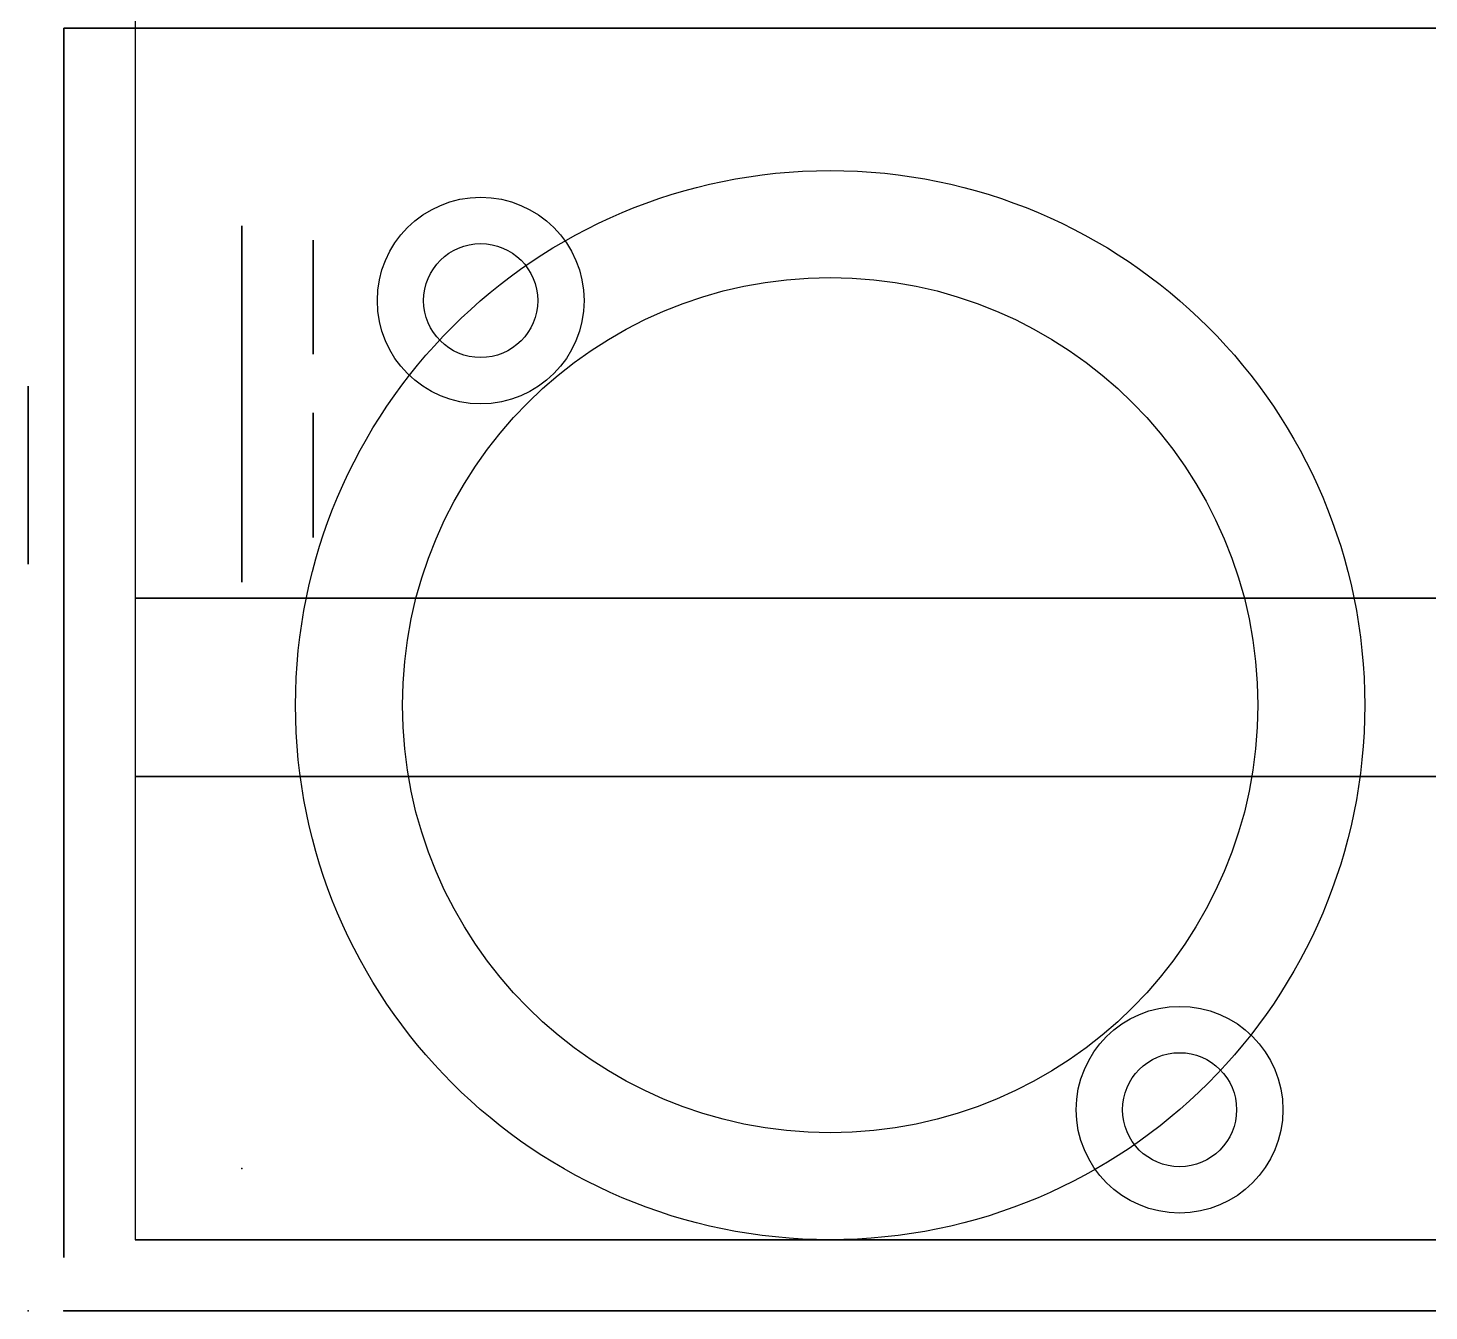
# Model space of a CAD drawing. Header units: centimetres. Extents: x -0.1 to 5.8, y 0 to 5.4.
# Drawn here: x -0.101 to 3.83, y 0 to 3.6 of the extents above; entities that cross this region are included whole.
import ezdxf

# ---------------------------------------------------------------- set-up
doc = ezdxf.new("R2010")
doc.units = ezdxf.units.CM
doc.header["$MEASUREMENT"] = 0
for name, color, linetype in [('BoitierTS v2_Sketch1', 7, 'Continuous'), ('BoitierTS v2_Sketch11', 7, 'Continuous'), ('BoitierTS v2_Sketch12', 7, 'Continuous'), ('BoitierTS v2_Sketch13', 7, 'Continuous'), ('BoitierTS v2_Sketch14', 7, 'Continuous'), ('BoitierTS v2_Sketch15', 7, 'Continuous'), ('BoitierTS v2_Sketch16', 7, 'Continuous'), ('BoitierTS v2_Sketch18', 7, 'Continuous'), ('BoitierTS v2_Sketch19', 7, 'Continuous'), ('BoitierTS v2_Sketch2', 7, 'Continuous'), ('BoitierTS v2_Sketch20', 7, 'Continuous'), ('BoitierTS v2_Sketch21', 7, 'Continuous'), ('BoitierTS v2_Sketch32', 7, 'Continuous'), ('BoitierTS v2_Sketch34', 7, 'Continuous'), ('BoitierTS v2_Sketch36', 7, 'Continuous'), ('BoitierTS v2_Sketch37', 7, 'Continuous'), ('BoitierTS v2_Sketch41', 7, 'Continuous'), ('BoitierTS v2_Sketch43', 7, 'Continuous'), ('BoitierTS v2_Sketch45', 7, 'Continuous'), ('BoitierTS v2_Sketch46', 7, 'Continuous'), ('BoitierTS v2_Sketch47', 7, 'Continuous')]:
    doc.layers.add(name, color=color, linetype=linetype)

msp = doc.modelspace()

# ---------------------------------------------------------------- linework, layer by layer
at = {"layer": 'BoitierTS v2_Sketch1'}
for p, q in [((1.4959, 0, 1.0849), (5.7959, 0, 1.0849)), ((5.7959, 0, -11.7151), (1.4959, 0, -11.7151)), ((1.4959, 0, -11.7151), (1.4959, 0, 1.0849))]:
    msp.add_line(p, q, dxfattribs=at)
msp.add_point((0, 0), dxfattribs=at)
at = {"layer": 'BoitierTS v2_Sketch11'}
for p, q in [((0, 3.6), (4.3, 3.6)), ((4.3, 3.6, -12.8), (0, 3.6, -12.8)), ((0, 3.6, -12.8), (0, 3.6)), ((4.3, 3.6), (0, 3.6)), ((0, 3.6, -12.8), (4.3, 3.6, -12.8)), ((0, 3.6), (0, 3.6, -12.8)), ((0.1, 3.6, -12.7), (0.1, 3.6, -0.1)), ((4.2, 3.6, -12.7), (0.1, 3.6, -12.7)), ((0.1, 3.6, -0.1), (4.2, 3.6, -0.1)), ((0.2, 3.6, -12.6), (0.2, 3.6, -0.2)), ((0.2, 3.6, -0.2), (4.1, 3.6, -0.2)), ((4.1, 3.6, -12.6), (0.2, 3.6, -12.6)), ((0.2, 3.6, -12.6), (0.2, 3.6, -0.2)), ((0.2, 3.6, -0.2), (4.1, 3.6, -0.2)), ((4.1, 3.6, -12.6), (0.2, 3.6, -12.6))]:
    msp.add_line(p, q, dxfattribs=at)
at = {"layer": 'BoitierTS v2_Sketch12'}
for p, q in [((4.3, 3.6), (0, 3.6)), ((0, 3.6), (0, 3.6, -12.8)), ((0, 3.6, -12.8), (4.3, 3.6, -12.8)), ((0, 3.6), (4.3, 3.6)), ((4.3, 3.6, -12.8), (0, 3.6, -12.8)), ((0, 3.6, -12.8), (0, 3.6)), ((0.1, 3.6, -12.7), (4.2, 3.6, -12.7)), ((4.2, 3.6, -0.1), (0.1, 3.6, -0.1)), ((0.1, 3.6, -0.1), (0.1, 3.6, -12.7)), ((4.1, 3.6, -0.2), (0.2, 3.6, -0.2)), ((0.2, 3.6, -0.2), (0.2, 3.6, -12.6)), ((0.2, 3.6, -12.6), (4.1, 3.6, -12.6)), ((4.1, 3.6, -0.2), (0.2, 3.6, -0.2)), ((0.2, 3.6, -0.2), (0.2, 3.6, -12.6)), ((0.2, 3.6, -12.6), (4.1, 3.6, -12.6))]:
    msp.add_line(p, q, dxfattribs=at)
at = {"layer": 'BoitierTS v2_Sketch13'}
for p, q in [((0.2, 0.2, -0.2), (4.1, 0.2, -0.2)), ((4.1, 0.2, -12.6), (0.2, 0.2, -12.6)), ((0.2, 0.2, -12.6), (0.2, 0.2, -0.2))]:
    msp.add_line(p, q, dxfattribs=at)
at = {"layer": 'BoitierTS v2_Sketch13', "extrusion": (0, 1, 0)}
for centre, radius in [((-0.9109, -0.98, 0.2), 0.29), ((-0.9209, -11.6141, 0.2), 0.29), ((-0.9109, -0.98, 0.2), 0.1), ((-0.9209, -11.6141, 0.2), 0.1), ((-3.7302, -11.6141, 0.2), 0.29), ((-3.7402, -0.98, 0.2), 0.29), ((-3.7302, -11.6141, 0.2), 0.1), ((-3.7402, -0.98, 0.2), 0.1)]:
    msp.add_circle(centre, radius, dxfattribs=at)
at = {"layer": 'BoitierTS v2_Sketch13'}
msp.add_point((0, 0.2), dxfattribs=at)
at = {"layer": 'BoitierTS v2_Sketch14'}
for p, q in [((4.3, 0), (0, 0)), ((0, 0, -12.8), (4.3, 0, -12.8)), ((0, 0), (0, 0, -12.8))]:
    msp.add_line(p, q, dxfattribs=at)
at = {"layer": 'BoitierTS v2_Sketch14', "extrusion": (0, -1, 0)}
for centre, radius in [((0.9109, -0.98), 0.25), ((0.9209, -11.6141), 0.25), ((0.9109, -0.98), 0.1), ((0.9209, -11.6141), 0.1), ((3.7302, -11.6141), 0.25), ((3.7402, -0.98), 0.25), ((3.7302, -11.6141), 0.1), ((3.7402, -0.98), 0.1)]:
    msp.add_circle(centre, radius, dxfattribs=at)
at = {"layer": 'BoitierTS v2_Sketch15'}
for p, q in [((0.2, 3.8, -12.6), (0.2, 0.2, -12.6)), ((0.2, 0.2, -12.6), (4.1, 0.2, -12.6))]:
    msp.add_line(p, q, dxfattribs=at)
for centre, radius in [((2.15, 1.7, -12.6), 1.5), ((1.1695, 2.8352, -12.6), 0.29), ((1.1695, 2.8352, -12.6), 0.16), ((2.15, 1.7, -12.6), 1.2), ((3.1305, 0.5648, -12.6), 0.29), ((3.1305, 0.5648, -12.6), 0.16)]:
    msp.add_circle(centre, radius, dxfattribs=at)
msp.add_point((0, 0, -12.6), dxfattribs=at)
at = {"layer": 'BoitierTS v2_Sketch16'}
for p, q in [((4.1, 0.2, -12.6), (0.2, 0.2, -12.6)), ((0.2, 0.2, -12.6), (0.2, 0.2, -0.2)), ((0.2, 0.2, -0.2), (4.1, 0.2, -0.2)), ((1.09, 0.2, -2.72), (0.89, 0.2, -2.72)), ((0.89, 0.2, -2.72), (0.89, 0.2, -2.22)), ((0.89, 0.2, -2.22), (1.09, 0.2, -2.22)), ((1.09, 0.2, -0.22), (3.59, 0.2, -0.22)), ((1.09, 0.2, -2.22), (1.09, 0.2, -2.72)), ((3.59, 0.2, -2.72), (1.09, 0.2, -2.72)), ((1.09, 0.2, -2.72), (1.09, 0.2, -0.22)), ((3.59, 0.2, -0.22), (3.59, 0.2, -2.72)), ((3.59, 0.2, -2.72), (3.79, 0.2, -2.72)), ((3.79, 0.2, -2.22), (3.59, 0.2, -2.22)), ((3.59, 0.2, -2.22), (3.59, 0.2, -2.72)), ((3.79, 0.2, -2.72), (3.79, 0.2, -2.22))]:
    msp.add_line(p, q, dxfattribs=at)
at = {"layer": 'BoitierTS v2_Sketch16', "extrusion": (0, 1, 0)}
for centre in [(-0.9109, -0.98, 0.2), (-0.9209, -11.6141, 0.2), (-3.7302, -11.6141, 0.2), (-3.7402, -0.98, 0.2)]:
    msp.add_circle(centre, 0.29, dxfattribs=at)
at = {"layer": 'BoitierTS v2_Sketch16'}
msp.add_point((0, 0.2), dxfattribs=at)
at = {"layer": 'BoitierTS v2_Sketch18'}
for p, q in [((0.4994, 2.645, -7.1153), (0.4994, 2.645, -6.3153)), ((0.4994, 2.045, -7.1153), (0.4994, 2.645, -7.1153)), ((0.4994, 2.645, -6.3153), (0.4994, 2.045, -6.3153)), ((0.4994, 2.52, -6.2962), (0.4994, 2.52, -7.1344)), ((0.4994, 2.17, -6.2962), (0.4994, 2.52, -6.2962)), ((0.4994, 2.52, -7.1344), (0.4994, 2.17, -7.1344)), ((0.4994, 2.43, -6.5353), (0.4994, 2.26, -6.5353)), ((0.4994, 2.26, -6.8953), (0.4994, 2.43, -6.8953)), ((0.4994, 2.43, -6.8953), (0.4994, 2.43, -6.5353)), ((0.4994, 2.42, -6.6953), (0.4994, 2.42, -6.5453)), ((0.4994, 2.26, -6.5353), (0.4994, 2.26, -6.8953)), ((0.4994, 2.17, -7.1344), (0.4994, 2.17, -6.2962)), ((0.4994, 2.045, -6.3153), (0.4994, 2.045, -7.1153))]:
    msp.add_line(p, q, dxfattribs=at)
msp.add_point((0.4994, 0), dxfattribs=at)
at = {"layer": 'BoitierTS v2_Sketch19'}
for p, q in [((0.6994, 2.17, -6.2962), (0.6994, 2.52, -6.2962)), ((0.6994, 2.52, -7.1344), (0.6994, 2.17, -7.1344)), ((0.6994, 2.52, -6.2962), (0.6994, 2.52, -7.1344)), ((0.6994, 2.505, -6.4603), (0.6994, 2.185, -6.4603)), ((0.6994, 2.185, -6.7803), (0.6994, 2.505, -6.7803)), ((0.6994, 2.505, -6.7803), (0.6994, 2.505, -6.4603)), ((0.6994, 2.26, -6.8953), (0.6994, 2.43, -6.8953)), ((0.6994, 2.43, -6.8953), (0.6994, 2.43, -6.5353)), ((0.6994, 2.43, -6.5353), (0.6994, 2.26, -6.5353)), ((0.6994, 2.42, -6.5453), (0.6994, 2.27, -6.5453)), ((0.6994, 2.405, -6.6803), (0.6994, 2.405, -6.5603)), ((0.6994, 2.405, -6.5603), (0.6994, 2.285, -6.5603)), ((0.6994, 2.285, -6.6803), (0.6994, 2.405, -6.6803)), ((0.6994, 2.285, -6.5603), (0.6994, 2.285, -6.6803)), ((0.6994, 2.27, -6.5453), (0.6994, 2.27, -6.6953)), ((0.6994, 2.26, -6.5353), (0.6994, 2.26, -6.8953)), ((0.6994, 2.185, -6.4603), (0.6994, 2.185, -6.7803)), ((0.6994, 2.17, -7.1344), (0.6994, 2.17, -6.2962))]:
    msp.add_line(p, q, dxfattribs=at)
msp.add_point((0.6994, 0), dxfattribs=at)
at = {"layer": 'BoitierTS v2_Sketch2'}
for p, q in [((5.7959, 0.2, -11.7151), (1.4959, 0.2, -11.7151)), ((5.7959, 0.2, -11.7151), (1.4959, 0.2, -11.7151)), ((1.4959, 0.2, -11.7151), (1.4959, 0.2, 1.0849)), ((1.4959, 0.2, 1.0849), (5.7959, 0.2, 1.0849)), ((1.4959, 0.2, 1.0849), (5.7959, 0.2, 1.0849)), ((1.4959, 0.2, -11.7151), (1.4959, 0.2, 1.0849)), ((5.5959, 0.2, -11.5151), (1.6959, 0.2, -11.5151)), ((1.6959, 0.2, -11.5151), (1.6959, 0.2, 0.8849)), ((1.6959, 0.2, 0.8849), (5.5959, 0.2, 0.8849))]:
    msp.add_line(p, q, dxfattribs=at)
msp.add_point((0, 0.2), dxfattribs=at)
at = {"layer": 'BoitierTS v2_Sketch20'}
for p, q in [((-0.1006, 2.595, -6.7799), (-0.1006, 2.595, -6.4603)), ((-0.1006, 2.505, -6.7803), (-0.1006, 2.185, -6.7803)), ((-0.1006, 2.185, -6.4603), (-0.1006, 2.505, -6.4603)), ((-0.1006, 2.505, -6.4603), (-0.1006, 2.505, -6.7803)), ((-0.1006, 2.285, -6.6803), (-0.1006, 2.405, -6.6803)), ((-0.1006, 2.405, -6.5603), (-0.1006, 2.285, -6.5603)), ((-0.1006, 2.405, -6.6803), (-0.1006, 2.405, -6.5603)), ((-0.1006, 2.285, -6.5603), (-0.1006, 2.285, -6.6803)), ((-0.1006, 2.185, -6.7803), (-0.1006, 2.185, -6.4603)), ((-0.1006, 2.0959, -6.802), (-0.1006, 2.0959, -6.4386))]:
    msp.add_line(p, q, dxfattribs=at)
at = {"layer": 'BoitierTS v2_Sketch20', "extrusion": (-1, 0, 0)}
for centre, start, end in [((-2.345, -6.7803, 0.1006), 179.9186, 4.9728), ((-2.345, -6.4603, 0.1006), 355.0266, 180)]:
    msp.add_arc(centre, 0.25, start, end, dxfattribs=at)
at = {"layer": 'BoitierTS v2_Sketch20'}
msp.add_point((-0.1006, 0), dxfattribs=at)
at = {"layer": 'BoitierTS v2_Sketch21'}
for p, q in [((4.1, 0.2, -12.6), (0.2, 0.2, -12.6)), ((0.2, 0.2, -12.6), (0.2, 0.2, -0.2)), ((0.2, 0.2, -0.2), (4.1, 0.2, -0.2)), ((0.65, 0.2, -8.7), (0.65, 0.2, -11.2)), ((0.65, 0.2, -10.95), (0.95, 0.2, -10.95)), ((0.95, 0.2, -8.95), (0.65, 0.2, -8.95)), ((3.65, 0.2, -8.7), (0.65, 0.2, -8.7)), ((0.65, 0.2, -8.95), (0.65, 0.2, -10.95)), ((0.65, 0.2, -11.2), (3.65, 0.2, -11.2)), ((1.09, 0.2, -2.22), (0.89, 0.2, -2.22)), ((0.89, 0.2, -2.72), (1.09, 0.2, -2.72)), ((0.89, 0.2, -2.22), (0.89, 0.2, -2.72)), ((0.95, 0.2, -10.95), (0.95, 0.2, -8.95)), ((3.35, 0.2, -8.7), (0.95, 0.2, -8.7)), ((0.95, 0.2, -8.7), (0.95, 0.2, -11.2)), ((0.95, 0.2, -11.2), (3.35, 0.2, -11.2)), ((1.09, 0.2, -2.72), (1.09, 0.2, -2.22)), ((1.15, 0.2, -1.35), (1.15, 0.2, -3.85)), ((1.15, 0.2, -3.85), (3.15, 0.2, -3.85)), ((3.15, 0.2, -1.35), (1.15, 0.2, -1.35)), ((1.15, 0.2, -1.6), (1.15, 0.2, -3.6)), ((1.45, 0.2, -1.6), (1.15, 0.2, -1.6)), ((1.15, 0.2, -3.6), (1.45, 0.2, -3.6)), ((1.45, 0.2, -3.6), (1.45, 0.2, -1.6)), ((2.85, 0.2, -1.35), (1.45, 0.2, -1.35)), ((1.45, 0.2, -1.35), (1.45, 0.2, -3.85)), ((1.45, 0.2, -3.85), (2.85, 0.2, -3.85)), ((2.85, 0.2, -3.85), (2.85, 0.2, -1.35)), ((2.85, 0.2, -1.6), (2.85, 0.2, -3.6)), ((2.85, 0.2, -3.6), (3.15, 0.2, -3.6)), ((3.15, 0.2, -1.6), (2.85, 0.2, -1.6)), ((3.15, 0.2, -3.85), (3.15, 0.2, -1.35)), ((3.15, 0.2, -3.6), (3.15, 0.2, -1.6)), ((3.65, 0.2, -8.95), (3.35, 0.2, -8.95)), ((3.35, 0.2, -11.2), (3.35, 0.2, -8.7)), ((3.35, 0.2, -8.95), (3.35, 0.2, -10.95)), ((3.35, 0.2, -10.95), (3.65, 0.2, -10.95)), ((3.59, 0.2, -2.72), (3.79, 0.2, -2.72)), ((3.79, 0.2, -2.22), (3.59, 0.2, -2.22)), ((3.59, 0.2, -2.22), (3.59, 0.2, -2.72)), ((3.65, 0.2, -10.95), (3.65, 0.2, -8.95)), ((3.65, 0.2, -11.2), (3.65, 0.2, -8.7)), ((3.79, 0.2, -2.72), (3.79, 0.2, -2.22))]:
    msp.add_line(p, q, dxfattribs=at)
at = {"layer": 'BoitierTS v2_Sketch21', "extrusion": (0, 1, 0)}
for centre in [(-0.9109, -0.98, 0.2), (-0.9209, -11.6141, 0.2), (-3.7302, -11.6141, 0.2), (-3.7402, -0.98, 0.2)]:
    msp.add_circle(centre, 0.29, dxfattribs=at)
at = {"layer": 'BoitierTS v2_Sketch21'}
msp.add_point((0, 0.2), dxfattribs=at)
at = {"layer": 'BoitierTS v2_Sketch32'}
for p, q in [((0.4994, 2.445, -7.1153), (0.4994, 3.045, -7.1153)), ((0.4994, 3.045, -7.1153), (0.4994, 3.045, -6.3153)), ((0.4994, 3.045, -6.3153), (0.4994, 2.445, -6.3153)), ((0.4994, 2.57, -6.2962), (0.4994, 2.92, -6.2962)), ((0.4994, 2.92, -6.2962), (0.4994, 2.92, -7.1344)), ((0.4994, 2.92, -7.1344), (0.4994, 2.57, -7.1344)), ((0.4994, 2.83, -6.8953), (0.4994, 2.83, -6.5353)), ((0.4994, 2.66, -6.8953), (0.4994, 2.83, -6.8953)), ((0.4994, 2.83, -6.5353), (0.4994, 2.66, -6.5353)), ((0.4994, 2.82, -6.6953), (0.4994, 2.82, -6.5453)), ((0.4994, 2.66, -6.5353), (0.4994, 2.66, -6.8953)), ((0.4994, 2.57, -7.1344), (0.4994, 2.57, -6.2962)), ((0.4994, 2.445, -6.3153), (0.4994, 2.445, -7.1153))]:
    msp.add_line(p, q, dxfattribs=at)
msp.add_point((0.4994, 0.4), dxfattribs=at)
at = {"layer": 'BoitierTS v2_Sketch34'}
for p, q in [((0, 0.15, -0.15), (0, 3.6, -0.15)), ((0, 3.6, -0.15), (0, 3.6, -12.65)), ((0, 3.6, -12.65), (0, 0.15, -12.65)), ((0, 2.695, -7.1653), (0, 2.695, -6.2653)), ((0, 2.695, -6.2653), (0, 1.995, -6.2653)), ((0, 1.995, -7.1653), (0, 2.695, -7.1653)), ((0, 1.995, -7.1653), (0, 2.695, -7.1653)), ((0, 2.695, -6.2653), (0, 1.995, -6.2653)), ((0, 2.695, -7.1653), (0, 2.695, -6.2653)), ((0, 1.995, -6.2653), (0, 1.995, -7.1653)), ((0, 1.995, -6.2653), (0, 1.995, -7.1653)), ((0, 0.15, -12.65), (0, 0.15, -0.15))]:
    msp.add_line(p, q, dxfattribs=at)
msp.add_point((0, 0), dxfattribs=at)
at = {"layer": 'BoitierTS v2_Sketch36'}
for p, q in [((0.2, 0.2, -12.6), (0.2, 0.2, -0.2)), ((2.8034, 0.2, -12.6), (0.2, 0.2, -12.6)), ((0.2, 0.2, -0.2), (4.1, 0.2, -0.2)), ((0.2, 0.2, -11.3241), (0.9209, 0.2, -11.3241)), ((0.9209, 0.2, -11.9041), (0.2, 0.2, -11.9041)), ((0.2, 0.2, -11.9041), (0.2, 0.2, -11.3241)), ((0.65, 0.2, -8.95), (0.65, 0.2, -10.95)), ((0.65, 0.2, -10.95), (0.95, 0.2, -10.95)), ((0.95, 0.2, -8.95), (0.65, 0.2, -8.95)), ((0.89, 0.2, -2.22), (0.89, 0.2, -2.72)), ((0.89, 0.2, -2.72), (1.09, 0.2, -2.72)), ((1.09, 0.2, -2.22), (0.89, 0.2, -2.22)), ((0.95, 0.2, -11.2), (3.35, 0.2, -11.2)), ((0.95, 0.2, -10.95), (0.95, 0.2, -11.2)), ((3.35, 0.2, -8.7), (0.95, 0.2, -8.7)), ((0.95, 0.2, -8.7), (0.95, 0.2, -8.95)), ((1.09, 0.2, -2.72), (1.09, 0.2, -2.22)), ((1.15, 0.2, -3.6), (1.45, 0.2, -3.6)), ((1.45, 0.2, -1.6), (1.15, 0.2, -1.6)), ((1.15, 0.2, -1.6), (1.15, 0.2, -3.6)), ((1.45, 0.2, -1.35), (1.45, 0.2, -1.6)), ((1.45, 0.2, -3.6), (1.45, 0.2, -3.85)), ((2.85, 0.2, -1.35), (1.45, 0.2, -1.35)), ((1.45, 0.2, -3.85), (2.85, 0.2, -3.85)), ((2.85, 0.2, -3.85), (2.85, 0.2, -3.6)), ((2.85, 0.2, -3.6), (3.15, 0.2, -3.6)), ((3.15, 0.2, -1.6), (2.85, 0.2, -1.6)), ((2.85, 0.2, -1.6), (2.85, 0.2, -1.35)), ((3.15, 0.2, -3.6), (3.15, 0.2, -1.6)), ((3.35, 0.2, -11.2), (3.35, 0.2, -10.95)), ((3.35, 0.2, -10.95), (3.65, 0.2, -10.95)), ((3.35, 0.2, -8.95), (3.35, 0.2, -8.7)), ((3.65, 0.2, -8.95), (3.35, 0.2, -8.95)), ((4.1, 0.2, -12.6), (3.4576, 0.2, -12.6)), ((3.79, 0.2, -2.22), (3.59, 0.2, -2.22)), ((3.59, 0.2, -2.72), (3.79, 0.2, -2.72)), ((3.59, 0.2, -2.22), (3.59, 0.2, -2.72)), ((3.65, 0.2, -10.95), (3.65, 0.2, -8.95)), ((3.7302, 0.2, -11.9041), (4.1, 0.2, -11.9041)), ((4.1, 0.2, -11.3241), (3.7302, 0.2, -11.3241)), ((3.79, 0.2, -2.72), (3.79, 0.2, -2.22))]:
    msp.add_line(p, q, dxfattribs=at)
at = {"layer": 'BoitierTS v2_Sketch36', "extrusion": (0, -1, 0)}
msp.add_circle((0.9109, -0.98, -0.2), 0.49, dxfattribs=at)
at = {"layer": 'BoitierTS v2_Sketch36', "extrusion": (0, 1, 0)}
for centre in [(-0.9209, -11.6141, 0.2), (-3.7302, -11.6141, 0.2)]:
    msp.add_circle(centre, 0.29, dxfattribs=at)
msp.add_arc((-3.7402, -0.98, 0.2), 0.49, 222.7531, 137.2469, dxfattribs=at)
at = {"layer": 'BoitierTS v2_Sketch36'}
msp.add_rational_spline([(3.4576, 0.2, -12.6), (3.1305, 0.2, -12.1633), (2.8034, 0.2, -12.6)], [1, 1.34310697476, 1], degree=2, dxfattribs=at)
msp.add_point((0, 0.2), dxfattribs=at)
at = {"layer": 'BoitierTS v2_Sketch37'}
for p, q in [((2.8034, 0.2, -12.6), (0.2, 0.2, -12.6)), ((0.2, 0.2, -12.6), (0.2, 0.2, -12.1041)), ((0.2, 0.2, -2.22), (0.2, 0.2, -0.2)), ((0.2, 0.2, -0.2), (4.1, 0.2, -0.2)), ((0.2, 0.2, -2.72), (1.09, 0.2, -2.72)), ((0.2, 0.2, -12.1041), (0.9209, 0.2, -12.1041)), ((1.09, 0.2, -2.22), (0.2, 0.2, -2.22)), ((0.2, 0.2, -11.1241), (0.2, 0.2, -2.72)), ((0.9209, 0.2, -11.1241), (0.2, 0.2, -11.1241)), ((0.95, 0.2, -8.95), (0.65, 0.2, -8.95)), ((0.65, 0.2, -10.95), (0.95, 0.2, -10.95)), ((0.65, 0.2, -8.95), (0.65, 0.2, -10.95)), ((0.95, 0.2, -8.7), (0.95, 0.2, -8.95)), ((0.95, 0.2, -10.95), (0.95, 0.2, -11.125)), ((3.35, 0.2, -8.7), (0.95, 0.2, -8.7)), ((1.09, 0.2, -2.72), (1.09, 0.2, -2.22)), ((1.15, 0.2, -3.6), (1.45, 0.2, -3.6)), ((1.45, 0.2, -1.6), (1.15, 0.2, -1.6)), ((1.15, 0.2, -1.6), (1.15, 0.2, -3.6)), ((1.1829, 0.2, -11.2), (3.35, 0.2, -11.2)), ((1.45, 0.2, -3.6), (1.45, 0.2, -3.85)), ((2.85, 0.2, -1.35), (1.45, 0.2, -1.35)), ((1.45, 0.2, -3.85), (2.85, 0.2, -3.85)), ((1.45, 0.2, -1.35), (1.45, 0.2, -1.6)), ((2.85, 0.2, -1.6), (2.85, 0.2, -1.35)), ((3.15, 0.2, -1.6), (2.85, 0.2, -1.6)), ((2.85, 0.2, -3.85), (2.85, 0.2, -3.6)), ((2.85, 0.2, -3.6), (3.15, 0.2, -3.6)), ((3.15, 0.2, -3.6), (3.15, 0.2, -1.6)), ((3.35, 0.2, -10.95), (3.65, 0.2, -10.95)), ((3.35, 0.2, -8.95), (3.35, 0.2, -8.7)), ((3.35, 0.2, -11.2), (3.35, 0.2, -10.95)), ((3.65, 0.2, -8.95), (3.35, 0.2, -8.95)), ((4.1, 0.2, -12.6), (3.4576, 0.2, -12.6)), ((3.79, 0.2, -2.22), (3.59, 0.2, -2.22)), ((3.59, 0.2, -2.22), (3.59, 0.2, -2.72)), ((3.59, 0.2, -2.72), (3.79, 0.2, -2.72)), ((3.65, 0.2, -10.95), (3.65, 0.2, -8.95)), ((3.7302, 0.2, -12.1041), (4.1, 0.2, -12.1041)), ((4.1, 0.2, -11.1241), (3.7302, 0.2, -11.1241)), ((3.79, 0.2, -2.22), (4.1, 0.2, -2.22)), ((3.79, 0.2, -2.72), (3.79, 0.2, -2.22)), ((3.79, 0.2, -2.72), (3.79, 0.2, -2.22)), ((4.1, 0.2, -2.72), (3.79, 0.2, -2.72))]:
    msp.add_line(p, q, dxfattribs=at)
at = {"layer": 'BoitierTS v2_Sketch37', "extrusion": (0, -1, 0)}
msp.add_circle((0.9109, -0.98, -0.2), 0.49, dxfattribs=at)
at = {"layer": 'BoitierTS v2_Sketch37', "extrusion": (0, 1, 0)}
for centre, start, end in [((-0.9209, -11.6141, 0.2), 122.3171, 270), ((-0.9209, -11.6141, 0.2), 90, 93.4047), ((-3.7302, -11.6141, 0.2), 270, 90), ((-3.7402, -0.98, 0.2), 222.7531, 137.2469)]:
    msp.add_arc(centre, 0.49, start, end, dxfattribs=at)
at = {"layer": 'BoitierTS v2_Sketch37'}
msp.add_rational_spline([(3.4576, 0.2, -12.6), (3.1305, 0.2, -12.1633), (2.8034, 0.2, -12.6)], [1, 1.34310697476, 1], degree=2, dxfattribs=at)
msp.add_point((0, 0.2), dxfattribs=at)
at = {"layer": 'BoitierTS v2_Sketch41'}
for p, q in [((0.4994, 3.045, -6.3153), (0.4994, 2.445, -6.3153)), ((0.4994, 2.445, -7.1153), (0.4994, 3.045, -7.1153)), ((0.4994, 3.045, -7.1153), (0.4994, 3.045, -6.3153)), ((0.4994, 2.92, -7.1344), (0.4994, 2.57, -7.1344)), ((0.4994, 2.57, -6.2962), (0.4994, 2.92, -6.2962)), ((0.4994, 2.92, -6.2962), (0.4994, 2.92, -7.1344)), ((0.4994, 2.66, -6.8953), (0.4994, 2.83, -6.8953)), ((0.4994, 2.83, -6.8953), (0.4994, 2.83, -6.5353)), ((0.4994, 2.83, -6.5353), (0.4994, 2.66, -6.5353)), ((0.4994, 2.82, -6.6953), (0.4994, 2.82, -6.5453)), ((0.4994, 2.66, -6.5353), (0.4994, 2.66, -6.8953)), ((0.4994, 2.645, -6.3153), (0.4994, 2.645, -7.1153)), ((0.4994, 2.57, -7.1344), (0.4994, 2.57, -6.2962)), ((0.4994, 2.445, -6.3153), (0.4994, 2.445, -7.1153))]:
    msp.add_line(p, q, dxfattribs=at)
msp.add_point((0.4994, 0.4), dxfattribs=at)
at = {"layer": 'BoitierTS v2_Sketch43'}
for p, q in [((0, 3.6, -12.65), (0, 0.15, -12.65)), ((0, 0.15, -0.15), (0, 3.6, -0.15)), ((0, 3.6, -0.15), (0, 3.6, -12.65)), ((0, 2.345, -7.2153), (0, 3.145, -7.2153)), ((0, 3.145, -7.2153), (0, 3.145, -6.2153)), ((0, 3.145, -6.2153), (0, 2.345, -6.2153)), ((0, 2.345, -7.2153), (0, 3.145, -7.2153)), ((0, 3.145, -7.2153), (0, 3.145, -6.2153)), ((0, 3.145, -6.2153), (0, 2.345, -6.2153)), ((0, 2.345, -6.2153), (0, 2.345, -7.2153)), ((0, 2.345, -6.2153), (0, 2.345, -7.2153)), ((0, 0.15, -12.65), (0, 0.15, -0.15))]:
    msp.add_line(p, q, dxfattribs=at)
msp.add_point((0, 0), dxfattribs=at)
at = {"layer": 'BoitierTS v2_Sketch45'}
for p, q in [((0.2, 1.5, -12.6), (0.2, 1.5, -0.2)), ((0.2, 1.5, -0.2), (4.1, 1.5, -0.2)), ((4.1, 1.5, -12.6), (0.2, 1.5, -12.6)), ((0.89, 1.5, -2.22), (1.09, 1.5, -2.22)), ((0.89, 1.5, -2.72), (0.89, 1.5, -2.22)), ((1.09, 1.5, -2.72), (0.89, 1.5, -2.72)), ((1.09, 1.5, -0.2), (1.09, 1.5, -0.5)), ((1.09, 1.5, -0.5), (3.59, 1.5, -0.5)), ((3.59, 1.5, -2.72), (1.09, 1.5, -2.72)), ((1.09, 1.5, -2.22), (1.29, 1.5, -2.22)), ((1.09, 1.5, -2.72), (1.09, 1.5, -0.22)), ((1.09, 1.5, -0.22), (3.59, 1.5, -0.22)), ((1.09, 1.5, -2.22), (1.09, 1.5, -2.72)), ((1.29, 1.5, -2.72), (1.09, 1.5, -2.72)), ((1.09, 1.5, -2.72), (1.09, 1.5, -2.22)), ((3.59, 1.5, -0.2), (1.09, 1.5, -0.2)), ((1.29, 1.5, -2.22), (1.29, 1.5, -2.72)), ((3.59, 1.5, -2.72), (3.39, 1.5, -2.72)), ((3.39, 1.5, -2.72), (3.39, 1.5, -2.22)), ((3.39, 1.5, -2.22), (3.59, 1.5, -2.22)), ((3.59, 1.5, -2.22), (3.59, 1.5, -2.72)), ((3.59, 1.5, -2.72), (3.79, 1.5, -2.72)), ((3.59, 1.5, -0.22), (3.59, 1.5, -2.72)), ((3.79, 1.5, -2.22), (3.59, 1.5, -2.22)), ((3.59, 1.5, -2.22), (3.59, 1.5, -2.72)), ((3.59, 1.5, -0.5), (3.59, 1.5, -0.2)), ((3.79, 1.5, -2.72), (3.79, 1.5, -2.22))]:
    msp.add_line(p, q, dxfattribs=at)
at = {"layer": 'BoitierTS v2_Sketch45', "extrusion": (0, 1, 0)}
for centre in [(-0.9109, -0.98, 1.5), (-0.9209, -11.6141, 1.5), (-3.7302, -11.6141, 1.5), (-3.7402, -0.98, 1.5)]:
    msp.add_circle(centre, 0.29, dxfattribs=at)
at = {"layer": 'BoitierTS v2_Sketch45'}
msp.add_point((0, 1.5), dxfattribs=at)
at = {"layer": 'BoitierTS v2_Sketch46'}
for p, q in [((0.2, 2, -0.2), (4.1, 2, -0.2)), ((4.1, 2, -12.6), (0.2, 2, -12.6)), ((0.2, 2, -12.6), (0.2, 2, -0.2)), ((0.89, 2, -2.72), (0.89, 2, -2.22)), ((1.09, 2, -2.72), (0.89, 2, -2.72)), ((0.89, 2, -2.22), (1.09, 2, -2.22)), ((1.09, 2, -0.2), (1.09, 2, -0.3)), ((1.09, 2, -2.72), (1.09, 2, -0.22)), ((1.09, 2, -2.22), (1.09, 2, -2.72)), ((1.09, 2, -2.72), (1.09, 2, -2.22)), ((1.29, 2, -2.72), (1.09, 2, -2.72)), ((3.59, 2, -0.2), (1.09, 2, -0.2)), ((3.59, 2, -2.72), (1.09, 2, -2.72)), ((1.09, 2, -0.22), (3.59, 2, -0.22)), ((1.09, 2, -0.3), (3.59, 2, -0.3)), ((1.09, 2, -2.22), (1.29, 2, -2.22)), ((1.29, 2, -2.22), (1.29, 2, -2.72)), ((3.59, 2, -2.72), (3.39, 2, -2.72)), ((3.39, 2, -2.22), (3.59, 2, -2.22)), ((3.39, 2, -2.72), (3.39, 2, -2.22)), ((3.79, 2, -2.22), (3.59, 2, -2.22)), ((3.59, 2, -0.3), (3.59, 2, -0.2)), ((3.59, 2, -2.72), (3.79, 2, -2.72)), ((3.59, 2, -2.22), (3.59, 2, -2.72)), ((3.59, 2, -2.22), (3.59, 2, -2.72)), ((3.59, 2, -0.22), (3.59, 2, -2.72)), ((3.79, 2, -2.72), (3.79, 2, -2.22))]:
    msp.add_line(p, q, dxfattribs=at)
at = {"layer": 'BoitierTS v2_Sketch46', "extrusion": (0, 1, 0)}
for centre in [(-0.9109, -0.98, 2), (-0.9209, -11.6141, 2), (-3.7302, -11.6141, 2), (-3.7402, -0.98, 2)]:
    msp.add_circle(centre, 0.29, dxfattribs=at)
at = {"layer": 'BoitierTS v2_Sketch46'}
msp.add_point((0, 2), dxfattribs=at)
at = {"layer": 'BoitierTS v2_Sketch47'}
for p, q in [((0.6994, 3.005, -6.7803), (0.6994, 3.005, -6.4603)), ((0.6994, 2.685, -6.7803), (0.6994, 3.005, -6.7803)), ((0.6994, 3.005, -6.4603), (0.6994, 2.685, -6.4603)), ((0.6994, 2.765, -6.5403), (0.6994, 2.925, -6.5403)), ((0.6994, 2.925, -6.5403), (0.6994, 2.925, -6.7003)), ((0.6994, 2.925, -6.7003), (0.6994, 2.765, -6.7003)), ((0.6994, 2.765, -6.7003), (0.6994, 2.765, -6.5403)), ((0.6994, 2.685, -6.4603), (0.6994, 2.685, -6.7803))]:
    msp.add_line(p, q, dxfattribs=at)
msp.add_point((0.6994, 0), dxfattribs=at)

doc.saveas('drawing.dxf')
